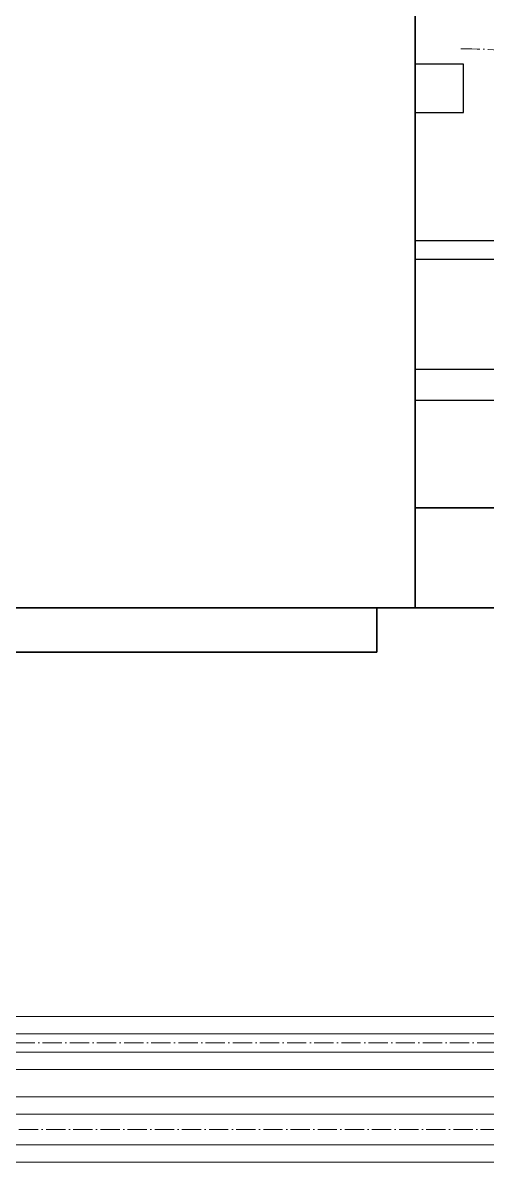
# Model space of a CAD drawing. Header units: millimetres. Extents: x -88595 to 880822, y -1054509 to -148035.
# Drawn here: x 193018 to 193259, y -238504 to -237912 of the extents above; entities that cross this region are included whole.
import ezdxf

# ---------------------------------------------------------------- set-up
doc = ezdxf.new("R2010")
doc.units = ezdxf.units.MM
doc.linetypes.add('$0$ADSK_Осевая', pattern=[14, 10, -2, 0, -2])
doc.linetypes.add('$3$ADSK_Осевая', pattern=[14, 10, -2, 0, -2])
for name, color, linetype, lineweight in [('Изоляция', 7, 'Continuous', 18), ('Оборудование', 7, 'Continuous', 18), ('Трубопровод', 7, 'Continuous', 18), ('Трубопроводы', 7, 'Continuous', 18)]:
    doc.layers.add(name, color=color, linetype=linetype, lineweight=lineweight)

# ---------------------------------------------------------------- blocks, each defined once
blk = doc.blocks.new('$0$ADSK_Канальный блок кондиционера1 - AD242MJERAB-3267365-В_Координация_1 этаж ОВ3')
at = {"layer": 'Оборудование', "color": 150, "lineweight": 30, "true_color": 0x0080ff}
for p, q in [((525, -697), (525, 0)), ((525, 0), (525, -697)), ((550, -414.5), (525, -414.5)), ((525, -414.5), (525, -439.5)), ((525, -414.5), (525, -439.5)), ((550, -439.5), (550, -414.5)), ((550, -439.5), (550, -414.5)), ((525, -439.5), (550, -439.5)), ((582, -506.25), (525, -506.25)), ((525, -506.25), (525, -515.75)), ((525, -506.25), (525, -515.75)), ((525, -515.75), (582, -515.75)), ((582, -573.06), (525, -573.06)), ((525, -573.06), (525, -588.94)), ((525, -573.06), (525, -588.94)), ((525, -588.94), (582, -588.94)), ((525, -645), (597, -645)), ((596, -645), (525, -645)), ((525, -645), (525, -697)), ((525, -697), (525, -645)), ((505, -697), (-555, -697)), ((-555, -697), (505, -697)), ((525, -697), (-525, -697)), ((-525, -697), (525, -697)), ((505, -720), (505, -697)), ((505, -697), (505, -720)), ((525, -697), (596, -697)), ((597, -697), (525, -697)), ((505, -720), (-555, -720)), ((-555, -720), (505, -720))]:
    blk.add_line(p, q, dxfattribs=at)

msp = doc.modelspace()

# ---------------------------------------------------------------- linework, layer by layer
at = {"layer": 'Изоляция', "color": 190, "true_color": 0x8000ff}
for p, q in [((193560.02, -238428), (187597.58, -238428)), ((187589.82, -238455.52), (193560.02, -238455.52))]:
    msp.add_line(p, q, dxfattribs=at)
at = {"layer": 'Изоляция', "color": 134, "true_color": 0x00a6a6}
for p, q in [((193604.12, -238469.82), (187660.76, -238469.82)), ((187651.82, -238503.7), (193604.12, -238503.7))]:
    msp.add_line(p, q, dxfattribs=at)
at = {"layer": 'Трубопровод', "color": 190, "true_color": 0x8000ff}
for p, q in [((193560.02, -238437), (187589.82, -238437)), ((187589.82, -238446.52), (193560.02, -238446.52))]:
    msp.add_line(p, q, dxfattribs=at)
at = {"layer": 'Трубопровод', "color": 190, "linetype": '$0$ADSK_Осевая', "true_color": 0x8000ff}
msp.add_line((193560.02, -238441.76), (187589.82, -238441.76), dxfattribs=at)
msp.add_line((193560.02, -238441.76), (187589.82, -238441.76), dxfattribs=at)
at = {"layer": 'Трубопровод', "color": 134, "true_color": 0x00a6a6}
for p, q in [((193604.12, -238478.82), (187651.82, -238478.82)), ((187651.82, -238494.7), (193604.12, -238494.7))]:
    msp.add_line(p, q, dxfattribs=at)
at = {"layer": 'Трубопровод', "color": 134, "linetype": '$0$ADSK_Осевая', "true_color": 0x00a6a6}
msp.add_line((193604.12, -238486.76), (187651.82, -238486.76), dxfattribs=at)
msp.add_line((193604.12, -238486.76), (187651.82, -238486.76), dxfattribs=at)
at = {"layer": 'Трубопроводы', "color": 24, "linetype": '$3$ADSK_Осевая', "true_color": 0xa52900}
msp.add_open_spline([(193245.39, -237925.23), (193306.5, -237925.23), (193362.11, -237945), (193423.23, -237945)], degree=3, dxfattribs=at)

# ---------------------------------------------------------------- block references
at = {"layer": 'Оборудование', "color": 150, "lineweight": 30, "true_color": 0x0080ff}
msp.add_blockref('$0$ADSK_Канальный блок кондиционера1 - AD242MJERAB-3267365-В_Координация_1 этаж ОВ3', (192696.82, -237518.77), dxfattribs=at)

doc.saveas('drawing.dxf')
